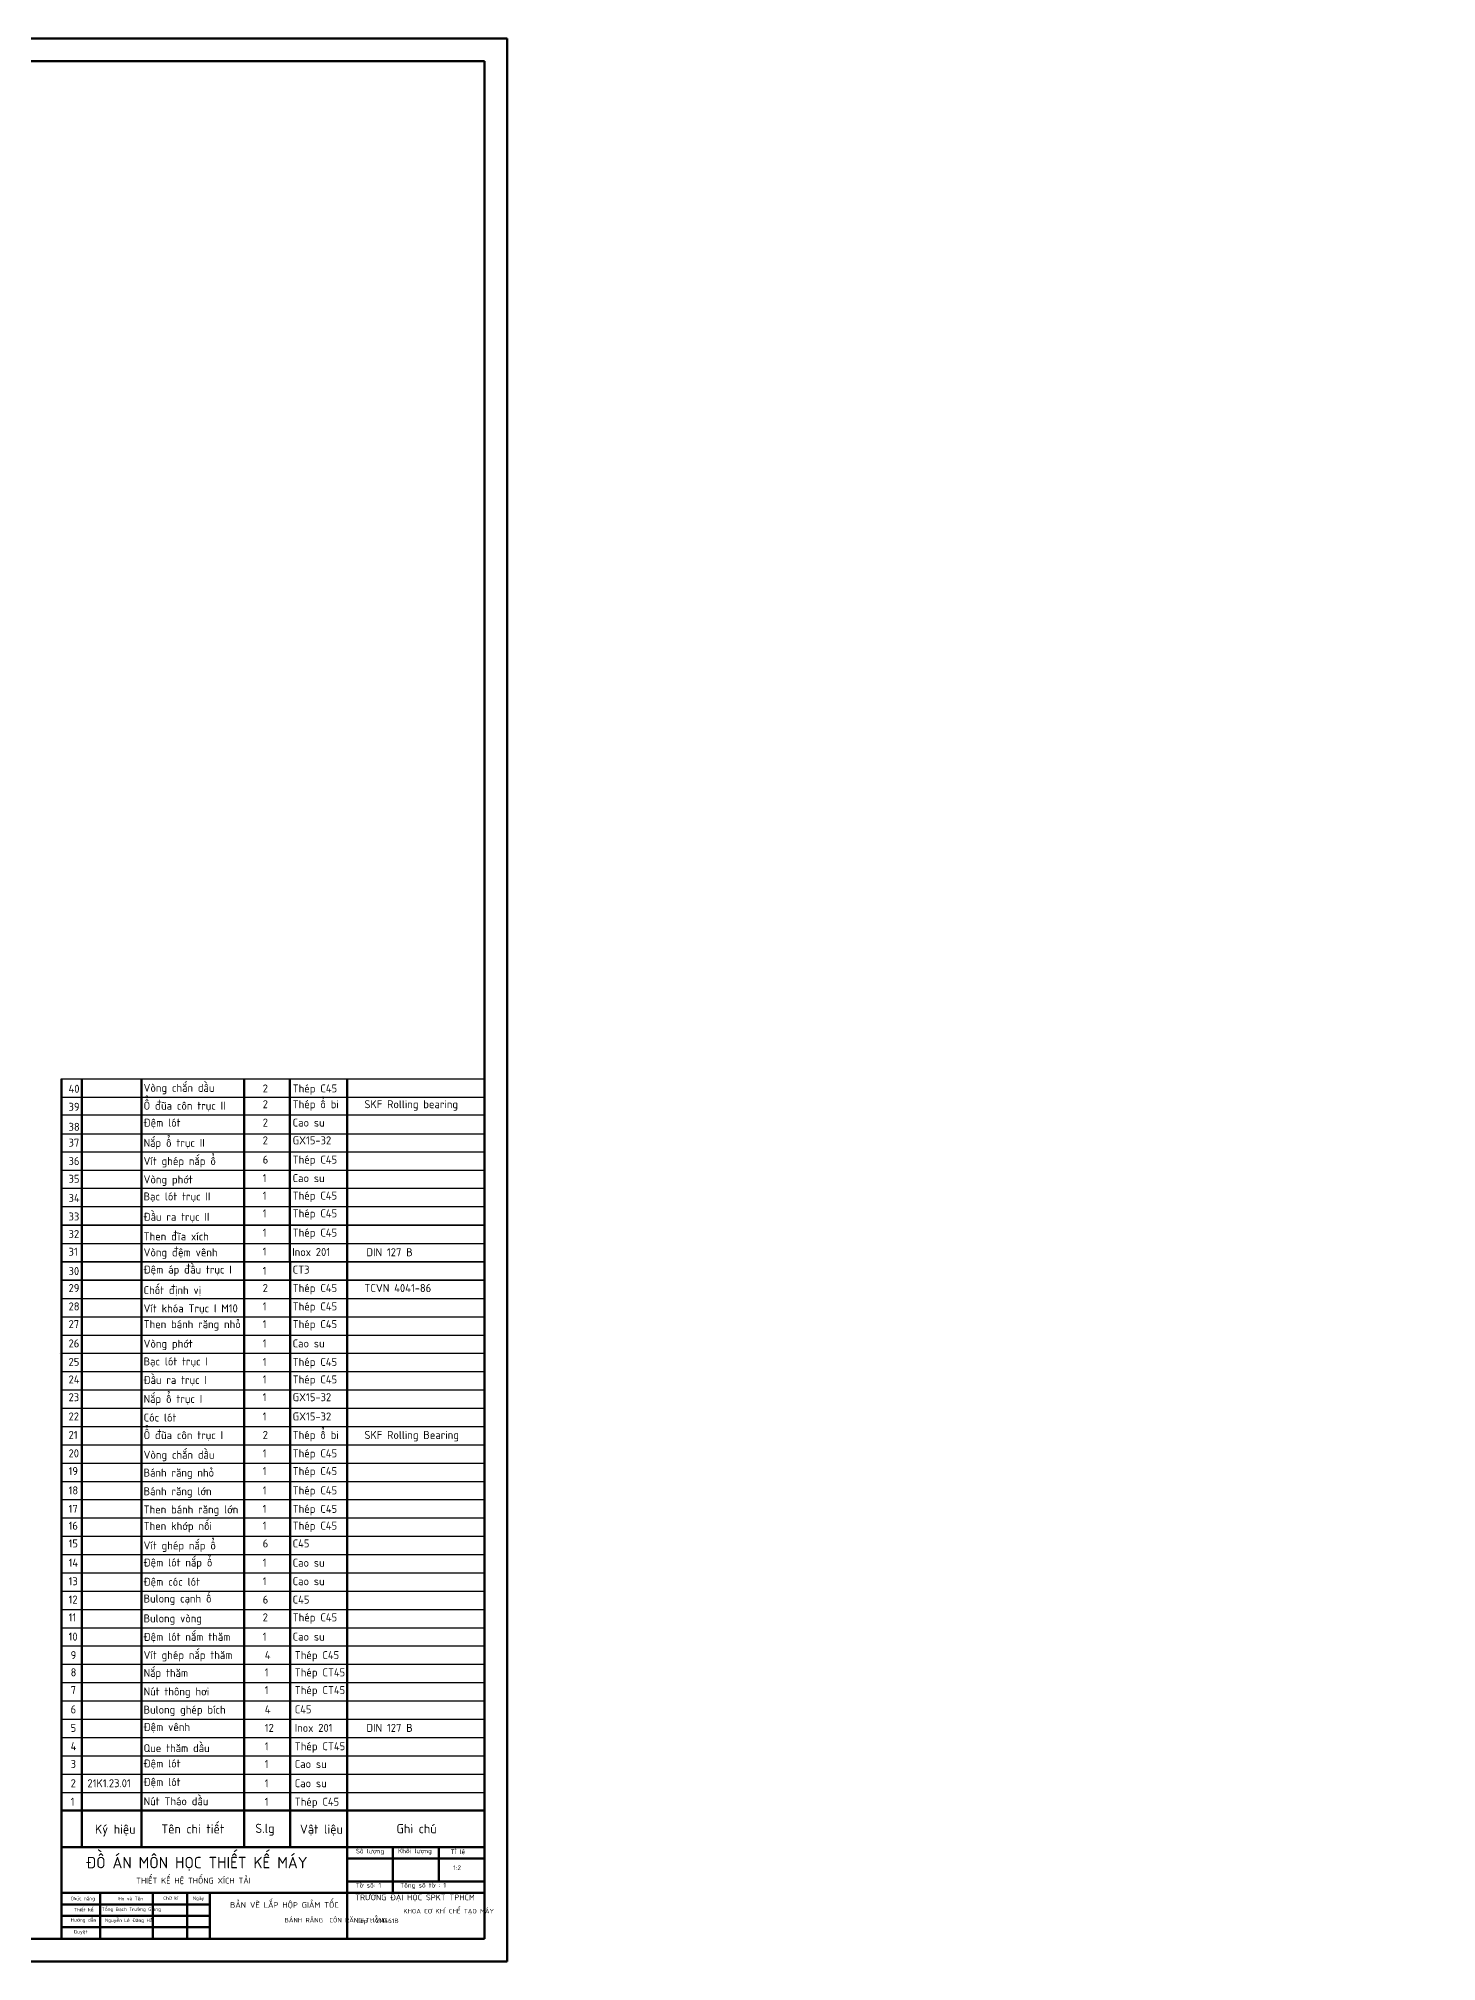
# Model space of a CAD drawing. Header units: millimetres. Extents: x -21370 to -1531, y 2 to 2748.
# Drawn here: x -2754 to -1531, y 2 to 1684 of the extents above; entities that cross this region are included whole.
import ezdxf

# ---------------------------------------------------------------- set-up
doc = ezdxf.new("R2010")
doc.units = ezdxf.units.MM
doc.header["$LTSCALE"] = 10
doc.header["$MEASUREMENT"] = 0
doc.linetypes.add('CENTER', pattern=[2, 1.25, -0.25, 0.25, -0.25])
for name, color, linetype, lineweight in [('manh', 3, 'Continuous', 25), ('net dam', 7, 'Continuous', 50), ('NET TAM', 80, 'CENTER', 25), ('NET ĐẬM', 7, 'Continuous', 50)]:
    doc.layers.add(name, color=color, linetype=linetype, lineweight=lineweight)
doc.styles.add('hoàng', font='arial.ttf', dxfattribs={"height": 3})
doc.styles.get("Standard").update_dxf_attribs({"font": 'arial.ttf', "height": 5})

msp = doc.modelspace()

# ---------------------------------------------------------------- hatches: boundary and pattern name
at = {"layer": 'NET TAM'}
h = msp.add_hatch(dxfattribs=at)
h.set_pattern_fill('DASH', color=256, scale=40)
h.paths.add_polyline_path([(-1531.169, 385.501), (-1531.058, 385.632), (-1531.182, 385.486), (-1531.17, 385.501)])

# ---------------------------------------------------------------- linework, layer by layer
at = {"layer": 'manh'}
for p, q in [((-2733.821, 774.183), (-2363.749, 774.183)), ((-2733.821, 758.183), (-2363.749, 758.183)), ((-2363.749, 742.452), (-2733.811, 742.452)), ((-2733.821, 726.183), (-2363.749, 726.183)), ((-2363.749, 724.836), (-2363.749, 726.452)), ((-2363.749, 726.451), (-2363.749, 726.392)), ((-2363.749, 724.991), (-2363.749, 724.836)), ((-2363.749, 710.183), (-2733.79, 710.183)), ((-2363.749, 694.183), (-2733.79, 694.183)), ((-2363.749, 678.183), (-2733.79, 678.183)), ((-2363.75, 662.183), (-2733.79, 662.183)), ((-2733.79, 646.183), (-2363.75, 646.183)), ((-2733.79, 646.183), (-2363.75, 646.183)), ((-2363.75, 646.183), (-2733.79, 646.183)), ((-2733.881, 630.183), (-2363.751, 630.183)), ((-2733.881, 614.183), (-2363.751, 614.183)), ((-2363.749, 614.183), (-2733.782, 614.183)), ((-2733.782, 598.183), (-2363.749, 598.183)), ((-2733.782, 598.183), (-2363.749, 598.183)), ((-2363.749, 598.183), (-2733.782, 598.183)), ((-2733.772, 582.183), (-2363.75, 582.183)), ((-2733.761, 566.183), (-2363.75, 566.183)), ((-2733.778, 550.183), (-2363.751, 550.183)), ((-2733.751, 550.182), (-2363.751, 550.182)), ((-2735.584, 534.182), (-2735.584, 534.18)), ((-2733.778, 534.183), (-2363.751, 534.183)), ((-2733.777, 534.183), (-2363.751, 534.183)), ((-2565.797, 534.182), (-2565.797, 534.18)), ((-2522.238, 534.182), (-2522.238, 534.18)), ((-2476.844, 534.182), (-2476.844, 534.18)), ((-2733.751, 518.183), (-2363.751, 518.183)), ((-2733.751, 518.183), (-2363.751, 518.183)), ((-2733.751, 502.183), (-2363.751, 502.183)), ((-2733.751, 502.183), (-2363.751, 502.183)), ((-2733.751, 486.183), (-2363.751, 486.183)), ((-2733.751, 486.183), (-2363.751, 486.183)), ((-2733.751, 470.183), (-2363.751, 470.183)), ((-2733.751, 454.183), (-2363.751, 454.183)), ((-2733.751, 438.183), (-2363.751, 438.183)), ((-2733.751, 422.183), (-2363.751, 422.183)), ((-2733.751, 406.183), (-2363.751, 406.183)), ((-2733.751, 390.183), (-2363.751, 390.183)), ((-2733.751, 374.183), (-2363.751, 374.183)), ((-2733.751, 374.183), (-2363.751, 374.183)), ((-2733.751, 358.183), (-2363.751, 358.183)), ((-2733.751, 342.183), (-2363.751, 342.183)), ((-2733.751, 326.183), (-2363.751, 326.183)), ((-2733.751, 326.183), (-2363.751, 326.183)), ((-2733.751, 310.183), (-2403.985, 310.183)), ((-2733.751, 310.183), (-2363.751, 310.183)), ((-2733.751, 294.183), (-2363.751, 294.183)), ((-2733.751, 278.183), (-2363.751, 278.183)), ((-2733.751, 262.183), (-2363.751, 262.183)), ((-2733.751, 262.183), (-2363.751, 262.183)), ((-2733.751, 246.183), (-2363.751, 246.183)), ((-2733.751, 230.183), (-2363.751, 230.183)), ((-2733.751, 214.183), (-2363.751, 214.183)), ((-2733.751, 198.183), (-2363.751, 198.183)), ((-2733.76, 182.198), (-2733.746, 182.198)), ((-2733.751, 182.183), (-2363.751, 182.183)), ((-2719.041, 182.198), (-2719.027, 182.198)), ((-2563.973, 182.198), (-2563.959, 182.198)), ((-2520.414, 182.198), (-2520.4, 182.198)), ((-2475.02, 182.198), (-2475.006, 182.198)), ((-2733.759, 166.198), (-2733.746, 166.198)), ((-2733.751, 166.183), (-2363.751, 166.183)), ((-2719.04, 166.198), (-2719.027, 166.198)), ((-2563.972, 166.198), (-2563.959, 166.198)), ((-2520.413, 166.198), (-2520.4, 166.198)), ((-2475.019, 166.198), (-2475.006, 166.198)), ((-2733.759, 150.198), (-2733.746, 150.198)), ((-2733.751, 150.183), (-2363.751, 150.183)), ((-2719.039, 150.198), (-2719.027, 150.198)), ((-2563.971, 150.198), (-2563.959, 150.198)), ((-2520.412, 150.198), (-2520.4, 150.198)), ((-2475.018, 150.198), (-2475.006, 150.198)), ((-2733.751, 134.183), (-2405.751, 134.183)), ((-2363.751, 102.198), (-2733.751, 102.198))]:
    msp.add_line(p, q, dxfattribs=at)
at = {"layer": 'net dam'}
for p, q in [((-2733.746, 774.183), (-2733.746, 22.198)), ((-2715.949, 774.179), (-2715.939, 614.179)), ((-2663.789, 774.183), (-2663.779, 614.183)), ((-2573.789, 774.183), (-2573.779, 614.183)), ((-2533.794, 774.183), (-2533.784, 614.183)), ((-2483.794, 774.183), (-2483.784, 614.183)), ((-2543.748, 678.452), (-2543.748, 678.395)), ((-2500.188, 678.452), (-2500.188, 678.395)), ((-2454.795, 678.452), (-2454.795, 678.395)), ((-2543.74, 630.452), (-2543.74, 630.395)), ((-2500.18, 630.452), (-2500.18, 630.395)), ((-2454.786, 630.452), (-2454.786, 630.395)), ((-2715.942, 614.179), (-2715.911, 102.198)), ((-2663.781, 614.183), (-2663.751, 102.202)), ((-2573.781, 613.796), (-2573.751, 102.207)), ((-2533.781, 613.684), (-2533.751, 102.21)), ((-2483.781, 613.684), (-2483.751, 102.213)), ((-2733.751, 134.198), (-2363.751, 134.198)), ((-2733.751, 102.198), (-2363.751, 102.198)), ((-2483.751, 62.198), (-2483.751, 102.198)), ((-2443.751, 62.198), (-2443.751, 102.198)), ((-2403.751, 72.198), (-2403.751, 102.198)), ((-2363.751, 102.198), (-2363.751, 22.198)), ((-2483.751, 92.198), (-2363.751, 92.198)), ((-2483.751, 72.198), (-2363.751, 72.198)), ((-2363.751, 62.198), (-2733.753, 62.198)), ((-2603.751, 52.198), (-2733.753, 52.198)), ((-2699.751, 22.198), (-2699.751, 62.198)), ((-2653.751, 22.198), (-2653.751, 62.198)), ((-2653.751, 22.198), (-2653.751, 62.198)), ((-2623.751, 22.198), (-2623.751, 62.198)), ((-2603.751, 22.198), (-2603.751, 62.198)), ((-2483.751, 22.198), (-2483.751, 62.198)), ((-2603.751, 42.198), (-2733.752, 42.198)), ((-2603.751, 32.198), (-2733.751, 32.198))]:
    msp.add_line(p, q, dxfattribs=at)
at = {"layer": 'NET ĐẬM', "ltscale": 2}
for p, q in [((-4721.751, 1684.198), (-2343.751, 1684.198)), ((-2343.751, 1684.198), (-2343.751, 2.198)), ((-4701.751, 1664.198), (-2363.751, 1664.198)), ((-2363.751, 1664.198), (-2363.751, 22.198)), ((-2363.751, 1664.198), (-2363.751, 22.198)), ((-2343.751, 1664.198), (-2343.751, 2.198)), ((-2363.751, 22.198), (-4701.751, 22.198)), ((-2343.751, 2.198), (-4721.751, 2.198))]:
    msp.add_line(p, q, dxfattribs=at)

# ---------------------------------------------------------------- texts
at = {"layer": 'net dam', "char_height": 7, "attachment_point": 1, "style": 'hoàng'}
for s, width, heights, insert in [('{\\fTCVN 7284|b0|i0|c0|p34;40}', 18.15955, [0], (-2727.447, 769.058)), ('{\\fTCVN 7284|b0|i0|c0|p34;2}', 18.15955, [0], (-2557.66, 769.348)), ('{\\fTCVN 7284|b0|i0|c0|p34;Thép C45}', 46.21047, [1.649], (-2531.482, 769.348)), ('{\\fTCVN 7284|b0|i0|c0|p34;Thép ổ bi}', 46.72049, [4.452], (-2531.482, 755.543)), ('{\\fTCVN 7284|b0|i0|c0|p34;39}', 18.15955, [0], (-2727.447, 753.305)), ('{\\fTCVN 7284|b0|i0|c0|p34;2}', 18.15955, [0], (-2557.66, 755.543)), ('{\\fTCVN 7284|b0|i0|c0|p34;SKF Rolling bearing}', 110.95815, [7.496], (-2468.706, 755.543)), ('{\\fTCVN 7284|b0|i0|c0|p34;38}', 18.15955, [0], (-2727.447, 735.757)), ('{\\fTCVN 7284|b0|i0|c0|p34;2}', 18.15955, [0], (-2557.66, 739.471)), ('{\\fTCVN 7284|b0|i0|c0|p34;2}', 18.15955, [0], (-2557.66, 723.941)), ('{\\fTCVN 7284|b0|i0|c0|p34;Cao su}', 45.70044, [8.784], (-2531.482, 739.471)), ('{\\fTCVN 7284|b0|i0|c0|p34;GX15-32}', 47.99553, [5.726], (-2531.482, 723.941)), ('{\\fTCVN 7284|b0|i0|c0|p34;37}', 18.15955, [0], (-2727.447, 721.952)), ('{\\fTCVN 7284|b0|i0|c0|p34;6}', 18.15955, [0], (-2557.66, 707.097)), ('{\\fTCVN 7284|b0|i0|c0|p34;Thép C45}', 46.72048, [5.471], (-2531.482, 707.097)), ('{\\fTCVN 7284|b0|i0|c0|p34;36}', 18.15955, [0], (-2727.447, 705.88)), ('{\\fTCVN 7284|b0|i0|c0|p34;35}', 18.15955, [0], (-2727.447, 690.35)), ('{\\fTCVN 7284|b0|i0|c0|p34;1}', 18.15955, [0], (-2557.66, 690.91)), ('{\\fTCVN 7284|b0|i0|c0|p34;Cao su}', 46.21047, [6.49], (-2531.482, 690.91)), ('{\\fTCVN 7284|b0|i0|c0|p34;34}', 18.15955, [0], (-2727.447, 673.506)), ('{\\fTCVN 7284|b0|i0|c0|p34;1}', 18.15955, [0], (-2557.66, 675.611)), ('{\\fTCVN 7284|b0|i0|c0|p34;Thép C45}', 46.46548, [5.471], (-2531.482, 675.611)), ('{\\fTCVN 7284|b0|i0|c0|p34;33}', 18.15955, [0], (-2727.447, 657.319)), ('{\\fTCVN 7284|b0|i0|c0|p34;1}', 18.15955, [0], (-2557.66, 660.081)), ('{\\fTCVN 7284|b0|i0|c0|p34;Thép C45}', 47.4855, [3.942], (-2531.482, 660.081)), ('{\\fTCVN 7284|b0|i0|c0|p34;32}', 18.15955, [0], (-2727.447, 642.02)), ('{\\fTCVN 7284|b0|i0|c0|p34;1}', 18.15955, [0], (-2557.66, 643.237)), ('{\\fTCVN 7284|b0|i0|c0|p34;Thép C45}', 45.19043, [2.923], (-2531.482, 643.237)), ('{\\fTCVN 7284|b0|i0|c0|p34;31}', 18.15955, [0], (-2727.447, 626.49)), ('{\\fTCVN 7284|b0|i0|c0|p34;1}', 18.15955, [0], (-2557.66, 626.684)), ('{\\fTCVN 7284|b0|i0|c0|p34;DIN 127 B}', 64.80351, [12.486], (-2466.894, 626.081)), ('{\\fTCVN 7284|b0|i0|c0|p34;30}', 18.15955, [0], (-2727.447, 609.646)), ('{\\fTCVN 7284|b0|i0|c0|p34;1}', 18.15955, [0], (-2557.66, 609.84)), ('{\\fTCVN 7284|b0|i0|c0|p34;29}', 18.15955, [0], (-2727.447, 594.781)), ('{\\fTCVN 7284|b0|i0|c0|p34;2}', 18.15955, [0], (-2557.66, 594.781)), ('{\\fTCVN 7284|b0|i0|c0|p34;Thép C45}', 45.70046, [7], (-2531.482, 594.781)), ('{\\fTCVN 7284|b0|i0|c0|p34;TCVN 4041-86}', 99.04818, [0], (-2468.706, 594.781)), ('{\\fTCVN 7284|b0|i0|c0|p34;28}', 18.15955, [0], (-2727.447, 578.709)), ('{\\fTCVN 7284|b0|i0|c0|p34;1}', 18.15955, [7], (-2557.66, 578.709)), ('{\\fTCVN 7284|b0|i0|c0|p34;Thép C45}', 45.19043, [8.019], (-2531.482, 578.709)), ('{\\fTCVN 7284|b0|i0|c0|p34;27}', 18.15955, [0], (-2727.447, 563.178)), ('{\\fTCVN 7284|b0|i0|c0|p34;1}', 18.15955, [0], (-2557.66, 563.178)), ('{\\fTCVN 7284|b0|i0|c0|p34;Thép C45}', 46.28238, [7.407], (-2531.482, 563.178)), ('{\\fTCVN 7284|b0|i0|c0|p34;26}', 18.15955, [0], (-2727.447, 546.335)), ('{\\fTCVN 7284|b0|i0|c0|p34;1}', 18.15955, [0], (-2557.66, 546.335)), ('{\\fTCVN 7284|b0|i0|c0|p34;Cao su}', 46.2824, [9.036], (-2531.482, 546.335)), ('{\\fTCVN 7284|b0|i0|c0|p34;25}', 18.15955, [0], (-2727.447, 530.148)), ('{\\fTCVN 7284|b0|i0|c0|p34;1}', 18.15955, [0], (-2557.66, 530.148)), ('{\\fTCVN 7284|b0|i0|c0|p34;Thép C45}', 48.4447, [7], (-2531.482, 530.148)), ('{\\fTCVN 7284|b0|i0|c0|p34;24}', 18.15955, [0], (-2727.447, 514.819)), ('{\\fTCVN 7284|b0|i0|c0|p34;1}', 18.15955, [0], (-2557.66, 514.819)), ('{\\fTCVN 7284|b0|i0|c0|p34;Thép C45}', 45.13624, [6.491], (-2531.482, 514.819)), ('{\\fTCVN 7284|b0|i0|c0|p34;23}', 18.15955, [0], (-2727.447, 499.289)), ('{\\fTCVN 7284|b0|i0|c0|p34;1}', 18.15955, [0], (-2557.66, 499.289)), ('{\\fTCVN 7284|b0|i0|c0|p34;GX15-32}', 46.40873, [7.763], (-2531.482, 499.289)), ('{\\fTCVN 7284|b0|i0|c0|p34;22}', 18.15955, [0], (-2727.447, 482.445)), ('{\\fTCVN 7284|b0|i0|c0|p34;1}', 18.15955, [0], (-2557.66, 482.445)), ('{\\fTCVN 7284|b0|i0|c0|p34;GX15-32}', 47.42672, [5.983], (-2531.482, 482.445)), ('{\\fTCVN 7284|b0|i0|c0|p34;21}', 18.15955, [0], (-2727.447, 466.258)), ('{\\fTCVN 7284|b0|i0|c0|p34;2}', 18.15955, [0], (-2557.66, 466.258)), ('{\\fTCVN 7284|b0|i0|c0|p34;Thép ổ bi}', 47.93572, [5.22], (-2531.482, 466.258)), ('{\\fTCVN 7284|b0|i0|c0|p34;SKF Rolling Bearing}', 97.55942, [0], (-2468.706, 466.258)), ('{\\fTCVN 7284|b0|i0|c0|p34;20}', 18.15955, [0], (-2727.447, 450.186)), ('{\\fTCVN 7284|b0|i0|c0|p34;1}', 18.15955, [0], (-2557.66, 450.186)), ('{\\fTCVN 7284|b0|i0|c0|p34;Thép C45}', 48.19022, [7], (-2531.482, 450.186)), ('{\\fTCVN 7284|b0|i0|c0|p34;19}', 18.15955, [0], (-2727.447, 434.656)), ('{\\fTCVN 7284|b0|i0|c0|p34;1}', 18.15955, [0], (-2557.66, 434.656)), ('{\\fTCVN 7284|b0|i0|c0|p34;Thép C45}', 47.9357, [6.746], (-2531.482, 434.656)), ('{\\fTCVN 7284|b0|i0|c0|p34;18}', 18.15955, [0], (-2727.447, 417.812)), ('{\\fTCVN 7284|b0|i0|c0|p34;1}', 18.15955, [0], (-2557.66, 417.812)), ('{\\fTCVN 7284|b0|i0|c0|p34;Thép C45}', 46.91772, [0.897], (-2531.482, 417.812)), ('{\\fTCVN 7284|b0|i0|c0|p34;17}', 18.15955, [0], (-2727.447, 401.625)), ('{\\fTCVN 7284|b0|i0|c0|p34;16}', 18.15955, [0], (-2727.447, 386.897)), ('{\\fTCVN 7284|b0|i0|c0|p34;1}', 18.15955, [0], (-2557.66, 401.625)), ('{\\fTCVN 7284|b0|i0|c0|p34;1}', 18.15955, [0], (-2557.66, 386.897)), ('{\\fTCVN 7284|b0|i0|c0|p34;Thép C45}', 46.15423, [6.746], (-2531.482, 401.625)), ('{\\fTCVN 7284|b0|i0|c0|p34;Thép C45}', 47.68122, [6.491], (-2531.482, 386.897)), ('{\\fTCVN 7284|b0|i0|c0|p34;15}', 18.15955, [0], (-2727.447, 371.366)), ('{\\fTCVN 7284|b0|i0|c0|p34;6}', 18.15955, [0], (-2557.66, 371.366)), ('{\\fTCVN 7284|b0|i0|c0|p34;C45}', 48.95369, [3.694], (-2531.482, 371.366)), ('{\\fTCVN 7284|b0|i0|c0|p34;14}', 18.15955, [0], (-2727.447, 354.523)), ('{\\fTCVN 7284|b0|i0|c0|p34;1}', 18.15955, [0], (-2557.66, 354.523)), ('{\\fTCVN 7284|b0|i0|c0|p34;Cao su}', 46.91772, [7], (-2531.482, 354.523)), ('{\\fTCVN 7284|b0|i0|c0|p34;13}', 18.15955, [0], (-2727.447, 338.336)), ('{\\fTCVN 7284|b0|i0|c0|p34;1}', 18.15955, [0], (-2557.66, 338.336)), ('{\\fTCVN 7284|b0|i0|c0|p34;Cao su}', 44.88174, [5.983], (-2531.482, 338.336)), ('{\\fTCVN 7284|b0|i0|c0|p34;12}', 18.15955, [0], (-2727.447, 322.264)), ('{\\fTCVN 7284|b0|i0|c0|p34;6}', 18.15955, [0], (-2557.66, 322.264)), ('{\\fTCVN 7284|b0|i0|c0|p34;C45}', 45.89973, [3.186], (-2531.482, 322.264)), ('{\\fTCVN 7284|b0|i0|c0|p34;11}', 18.15955, [0], (-2727.447, 306.733)), ('{\\fTCVN 7284|b0|i0|c0|p34;2}', 18.15955, [0], (-2557.66, 306.733)), ('{\\fTCVN 7284|b0|i0|c0|p34;Thép C45}', 46.15423, [4.457], (-2531.482, 306.733)), ('{\\fTCVN 7284|b0|i0|c0|p34;10}', 18.15955, [0], (-2727.447, 289.89)), ('{\\fTCVN 7284|b0|i0|c0|p34;1}', 18.15955, [0], (-2557.66, 289.89)), ('{\\fTCVN 7284|b0|i0|c0|p34;Cao su}', 49.46269, [2.677], (-2531.482, 289.89)), ('{\\fTCVN 7284|b0|i0|c0|p34;9}', 18.15955, [0], (-2725.634, 273.703)), ('{\\fTCVN 7284|b0|i0|c0|p34;4}', 18.15955, [0], (-2555.847, 273.703)), ('{\\fTCVN 7284|b0|i0|c0|p34;Thép C45}', 44.60071, [2.173], (-2529.67, 273.703)), ('{\\fTCVN 7284|b0|i0|c0|p34;8}', 18.15955, [0], (-2725.634, 258.642)), ('{\\fTCVN 7284|b0|i0|c0|p34;1}', 18.15955, [0], (-2555.847, 258.642)), ('{\\fTCVN 7284|b0|i0|c0|p34;Thép CT45}', 44.85494, [3.444], (-2529.67, 258.642)), ('{\\fTCVN 7284|b0|i0|c0|p34;7}', 18.15955, [0], (-2725.634, 243.112)), ('{\\fTCVN 7284|b0|i0|c0|p34;1}', 18.15955, [0], (-2555.847, 243.112)), ('{\\fTCVN 7284|b0|i0|c0|p34;Thép CT45}', 46.63465, [5.395], (-2529.67, 243.112)), ('{\\fTCVN 7284|b0|i0|c0|p34;6}', 18.15955, [0], (-2725.634, 226.268)), ('{\\fTCVN 7284|b0|i0|c0|p34;4}', 18.15955, [0], (-2555.847, 226.268)), ('{\\fTCVN 7284|b0|i0|c0|p34;C45}', 18.15955, [0], (-2529.67, 226.268)), ('{\\fTCVN 7284|b0|i0|c0|p34;5}', 18.15955, [0], (-2725.634, 210.081)), ('{\\fTCVN 7284|b0|i0|c0|p34;12}', 18.15955, [0], (-2555.847, 210.081)), ('{\\fTCVN 7284|b0|i0|c0|p34;Inox 201}', 42.82101, [6.727], (-2529.67, 210.081)), ('{\\fTCVN 7284|b0|i0|c0|p34;DIN 127 B}', 64.80351, [12.486], (-2466.894, 210.081)), ('{\\fTCVN 7284|b0|i0|c0|p34;4}', 18.15955, [0], (-2725.634, 194.009)), ('{\\fTCVN 7284|b0|i0|c0|p34;1}', 18.15955, [0], (-2555.847, 194.009)), ('{\\fTCVN 7284|b0|i0|c0|p34;Thép CT45}', 43.07525, [4.206], (-2529.67, 194.009)), ('{\\fTCVN 7284|b0|i0|c0|p34;3}', 18.15955, [0], (-2725.634, 178.479)), ('{\\fTCVN 7284|b0|i0|c0|p34;1}', 18.15955, [0], (-2555.847, 178.479)), ('{\\fTCVN 7284|b0|i0|c0|p34;Cao su}', 47.14312, [7], (-2529.67, 178.479)), ('{\\fTCVN 7284|b0|i0|c0|p34;2}', 18.15955, [0], (-2725.634, 161.635)), ('{\\fTCVN 7284|b0|i0|c0|p34;21K1.23.01}', 44.46712, [3.245], (-2710.915, 161.635)), ('{\\fTCVN 7284|b0|i0|c0|p34;1}', 18.15955, [0], (-2555.847, 161.635)), ('{\\fTCVN 7284|b0|i0|c0|p34;Cao su}', 45.61766, [4.206], (-2529.67, 161.635)), ('{\\fTCVN 7284|b0|i0|c0|p34;1}', 18.15955, [0], (-2725.634, 145.448)), ('{\\fTCVN 7284|b0|i0|c0|p34;1}', 18.15955, [0], (-2555.847, 145.448)), ('{\\fTCVN 7284|b0|i0|c0|p34;Thép C45}', 46.12616, [3.616], (-2529.67, 145.448))]:
    msp.add_mtext_dynamic_manual_height_columns(s, width=width, gutter_width=30, heights=heights, dxfattribs=dict(at, insert=insert))
at = {"layer": 'net dam'}
for s, insert, char_height, width, attachment_point in [('{\\fTCVN 7284|b0|i0|c0|p34;Vòng chắn dầu}', (-2661.847, 760.76), 7, 148.62614, 7), ('{\\fTCVN 7284|b0|i0|c0|p34;Ổ đũa côn trục II}', (-2661.847, 745.795), 7, 148.62614, 7), ('{\\fTCVN 7284|b0|i0|c0|p34;Đệm lót}', (-2661.847, 730.884), 7, 148.62614, 7), ('{\\fTCVN 7284|b0|i0|c0|p34;Nắp ổ trục II}', (-2661.847, 712.655), 7, 148.62614, 7), ('{\\fTCVN 7284|b0|i0|c0|p34;Vít ghép nắp ổ}', (-2661.847, 696.736), 7, 148.62614, 7), ('{\\fTCVN 7284|b0|i0|c0|p34;Vòng phớt }', (-2661.847, 680.631), 7, 148.62614, 7), ('{\\fTCVN 7284|b0|i0|c0|p34;Bạc lót trục II}', (-2661.847, 666.404), 7, 148.62614, 7), ('{\\fTCVN 7284|b0|i0|c0|p34;Đầu ra trục II}', (-2661.847, 648.604), 7, 148.62614, 7), ('{\\fTCVN 7284|b0|i0|c0|p34;Then đĩa xích}', (-2661.847, 632.964), 7, 148.62614, 7), ('{\\fTCVN 7284|b0|i0|c0|p34;Vòng đệm vênh}', (-2661.847, 616.884), 7, 148.62614, 7), ('{\\fTCVN 7284|b0|i0|c0|p34;Inox 201}', (-2531.791, 619.296), 7, 148.62614, 7), ('{\\fTCVN 7284|b0|i0|c0|p34;Đệm áp đầu trục I}', (-2661.847, 601.811), 7, 148.62614, 7), ('{\\fTCVN 7284|b0|i0|c0|p34;CT3}', (-2531.47, 603.882), 7, 148.62614, 7), ('{\\fTCVN 7284|b0|i0|c0|p34;Chốt định vị}', (-2661.847, 584.434), 7, 148.62614, 7), ('{\\fTCVN 7284|b0|i0|c0|p34;Vít khóa Trục I M10}', (-2661.847, 568.526), 7, 148.62614, 7), ('{\\fTCVN 7284|b0|i0|c0|p34;Then bánh răng nhỏ}', (-2661.847, 554.04), 7, 148.62614, 7), ('{\\fTCVN 7284|b0|i0|c0|p34;Vòng phớt}', (-2661.847, 536.999), 7, 148.62614, 7), ('{\\fTCVN 7284|b0|i0|c0|p34;Bạc lót trục I}', (-2661.847, 522.088), 7, 148.62614, 7), ('{\\fTCVN 7284|b0|i0|c0|p34;Đầu ra trục I}', (-2661.847, 505.898), 7, 148.62614, 7), ('{\\fTCVN 7284|b0|i0|c0|p34;Nắp ổ trục I}', (-2661.847, 488.692), 7, 148.62614, 7), ('{\\fTCVN 7284|b0|i0|c0|p34;Ổ đũa côn trục I}', (-2661.847, 457.625), 7, 148.62614, 7), ('{\\fTCVN 7284|b0|i0|c0|p34;Cóc lót}', (-2661.812, 474.469), 7, 148.62614, 7), ('{\\fTCVN 7284|b0|i0|c0|p34;Vòng chắn dầu}', (-2661.847, 439.825), 7, 148.62614, 7), ('{\\fTCVN 7284|b0|i0|c0|p34;Bánh răng nhỏ}', (-2661.847, 424.185), 7, 148.62614, 7), ('{\\fTCVN 7284|b0|i0|c0|p34;Bánh răng lớn}', (-2661.847, 407.924), 7, 148.62614, 7), ('{\\fTCVN 7284|b0|i0|c0|p34;Then bánh răng lớn}', (-2661.847, 392.016), 7, 148.62614, 7), ('{\\fTCVN 7284|b0|i0|c0|p34;Then khớp nối}', (-2661.847, 377.531), 7, 148.62614, 7), ('{\\fTCVN 7284|b0|i0|c0|p34;Vít ghép nắp ổ}', (-2661.847, 360.489), 7, 148.62614, 7), ('{\\fTCVN 7284|b0|i0|c0|p34;Đệm lót nắp ổ }', (-2661.847, 345.578), 7, 148.62614, 7), ('{\\fTCVN 7284|b0|i0|c0|p34;Đệm cóc lót}', (-2661.847, 329.389), 7, 148.62614, 7), ('{\\fTCVN 7284|b0|i0|c0|p34;Bulong cạnh ổ}', (-2661.847, 314.051), 7, 148.62614, 7), ('{\\fTCVN 7284|b0|i0|c0|p34;Bulong vòng}', (-2661.847, 296.723), 7, 148.62614, 7), ('{\\fTCVN 7284|b0|i0|c0|p34;Đệm lót nắm thăm}', (-2661.847, 281.225), 7, 148.62614, 7), ('{\\fTCVN 7284|b0|i0|c0|p34;Vít ghép nắp thăm}', (-2661.847, 264.696), 7, 148.62614, 7), ('{\\fTCVN 7284|b0|i0|c0|p34;Nắp thăm}', (-2661.847, 249.056), 7, 148.62614, 7), ('{\\fTCVN 7284|b0|i0|c0|p34;Nút thông hơi}', (-2661.847, 232.795), 7, 148.62614, 7), ('{\\fTCVN 7284|b0|i0|c0|p34;Bulong ghép bích}', (-2661.847, 216.887), 7, 148.62614, 7), ('{\\fTCVN 7284|b0|i0|c0|p34;Đệm vênh}', (-2661.847, 202.402), 7, 148.62614, 7), ('{\\fTCVN 7284|b0|i0|c0|p34;Que thăm dầu}', (-2661.847, 185.36), 7, 148.62614, 7), ('{\\fTCVN 7284|b0|i0|c0|p34;Đệm lót}', (-2661.847, 170.449), 7, 148.62614, 7), ('{\\fTCVN 7284|b0|i0|c0|p34;Đệm lót }', (-2661.847, 154.26), 7, 148.62614, 7), ('{\\fTCVN 7284|b0|i0|c0|p34;Nút Tháo dầu}', (-2661.847, 138.923), 7, 148.62614, 7), ('{\\fTCVN 7284|b0|i0|c0|p34;Ký hiệu}', (-2686.598, 116.771), 8, 60, 5), ('{\\fTCVN 7284|b0|i0|c0|p34;Tên chi tiết}', (-2618.782, 118.19), 8, 140, 5), ('{\\fTCVN 7284|b0|i0|c0|p34;S.lg}', (-2564.172, 112.289), 8, 148.62614, 7), ('{\\fTCVN 7284|b0|i0|c0|p34;Vật liệu}', (-2525.056, 112.289), 8, 148.62614, 7), ('{\\fTCVN 7284|b0|i0|c0|p34;Ghi chú}', (-2440.658, 114.402), 8, 148.62614, 7), ('{\\fTCVN 7284|b0|i0|c0|p34;THIẾT KẾ HỆ THỐNG XÍCH TẢI}', (-2668.372, 75.436), 5, 111.50008, 1), ('{\\fTCVN 7284|b0|i0|c0|p34;Chức năng}', (-2725.623, 58.826), 3, 25.40175, 1), ('{\\fTCVN 7284|b0|i0|c0|p34;Tống Bạch Trường Giang}', (-2698.265, 49.457), 3, 44.42962, 1), ('{\\fTCVN 7284|b0|i0|c0|p34;Họ và Tên}', (-2683.838, 58.804), 3, 25.40175, 1), ('{\\fTCVN 7284|b0|i0|c0|p34;Chữ kí}', (-2644.555, 59.2), 3, 25.40175, 1), ('{\\fTCVN 7284|b0|i0|c0|p34;Ngày}', (-2618.779, 59.097), 3, 25.40175, 1), ('{\\fTCVN 7284|b0|i0|c0|p34;  BẢN VẼ LẮP HỘP GIẢM TỐC}', (-2592.901, 54.172), 5, 105.13302, 1), ('{\\fTCVN 7284|b0|i0|c0|p34;  TRƯỜNG ĐẠI HỌC SPKT TPHCM}', (-2483.528, 60.802), 5, 114.97916, 1), ('{\\fTCVN 7284|b0|i0|c0|p34;Hướng dẫn}', (-2725.539, 40.019), 3, 25.40175, 1), ('{\\fTCVN 7284|b0|i0|c0|p34;Thiết kế}^I', (-2722.78, 49.115), 3, 25.40175, 1), ('{\\fTCVN 7284|b0|i0|c0|p34;Nguyễn Lê Đăng Hải}', (-2695.611, 39.767), 3, 44.7141, 1), ('{\\fTCVN 7284|b0|i0|c0|p34;Lớp : 211461B  }', (-2475.727, 39.811), 4, 39.3103, 1), ('{\\fTCVN 7284|b0|i0|c0|p34;Duyệt}', (-2722.639, 29.731), 3, 25.40175, 1)]:
    msp.add_mtext(s, dxfattribs=dict(at, insert=insert, char_height=char_height, width=width, attachment_point=attachment_point))
at = {"layer": 'net dam', "attachment_point": 1}
for s, width, heights, insert, char_height in [('{\\fTCVN 7284|b0|i0|c0|p34;Số lượng}', 35.17366, [7.497], (-2476.128, 100.803), 4), ('{\\fTCVN 7284|b0|i0|c0|p34;Khối lượng}', 38.98508, [7.497], (-2439.304, 100.928), 4), ('{\\fTCVN 7284|b0|i0|c0|p34;ĐỒ ÁN MÔN HỌC THIẾT KẾ MÁY}', 219.80479, [12.527], (-2712.03, 93.756), 10), ('{\\fTCVN 7284|b0|i0|c0|p34;Tỉ lệ}', 38.98508, [7.497], (-2393.234, 100.263), 4), ('{\\fTCVN 7284|b0|i0|c0|p34;1:2}', 38.98508, [7.497], (-2391.01, 86.23), 4), ('{\\fTCVN 7284|b0|i0|c0|p34;Tờ số: 1}', 35.17366, [7.497], (-2476.446, 70.898), 4), ('{\\fTCVN 7284|b0|i0|c0|p34;Tổng số tờ : 1}', 38.98508, [7.497], (-2437.399, 70.898), 4)]:
    msp.add_mtext_dynamic_manual_height_columns(s, width=width, gutter_width=25, heights=heights, dxfattribs=dict(at, insert=insert, char_height=char_height))
at = {"layer": 'net dam', "char_height": 5, "attachment_point": 1}
for s, insert in [('^I^I   {\\fTCVN 7284|b0|i0|c0|p34; \\H0.8x;    KHOA CƠ KHÍ CHẾ TẠO MÁY}', (-2495.171, 49.26)), ('{\\fTCVN 7284|b0|i0|c0|p34;^I^I    \\H0.8x;   BÁNH RĂNG  CÔN RĂNG THẲNG}', (-2600.57, 41.405))]:
    msp.add_mtext(s, dxfattribs=dict(at, insert=insert))

doc.saveas('drawing.dxf')
